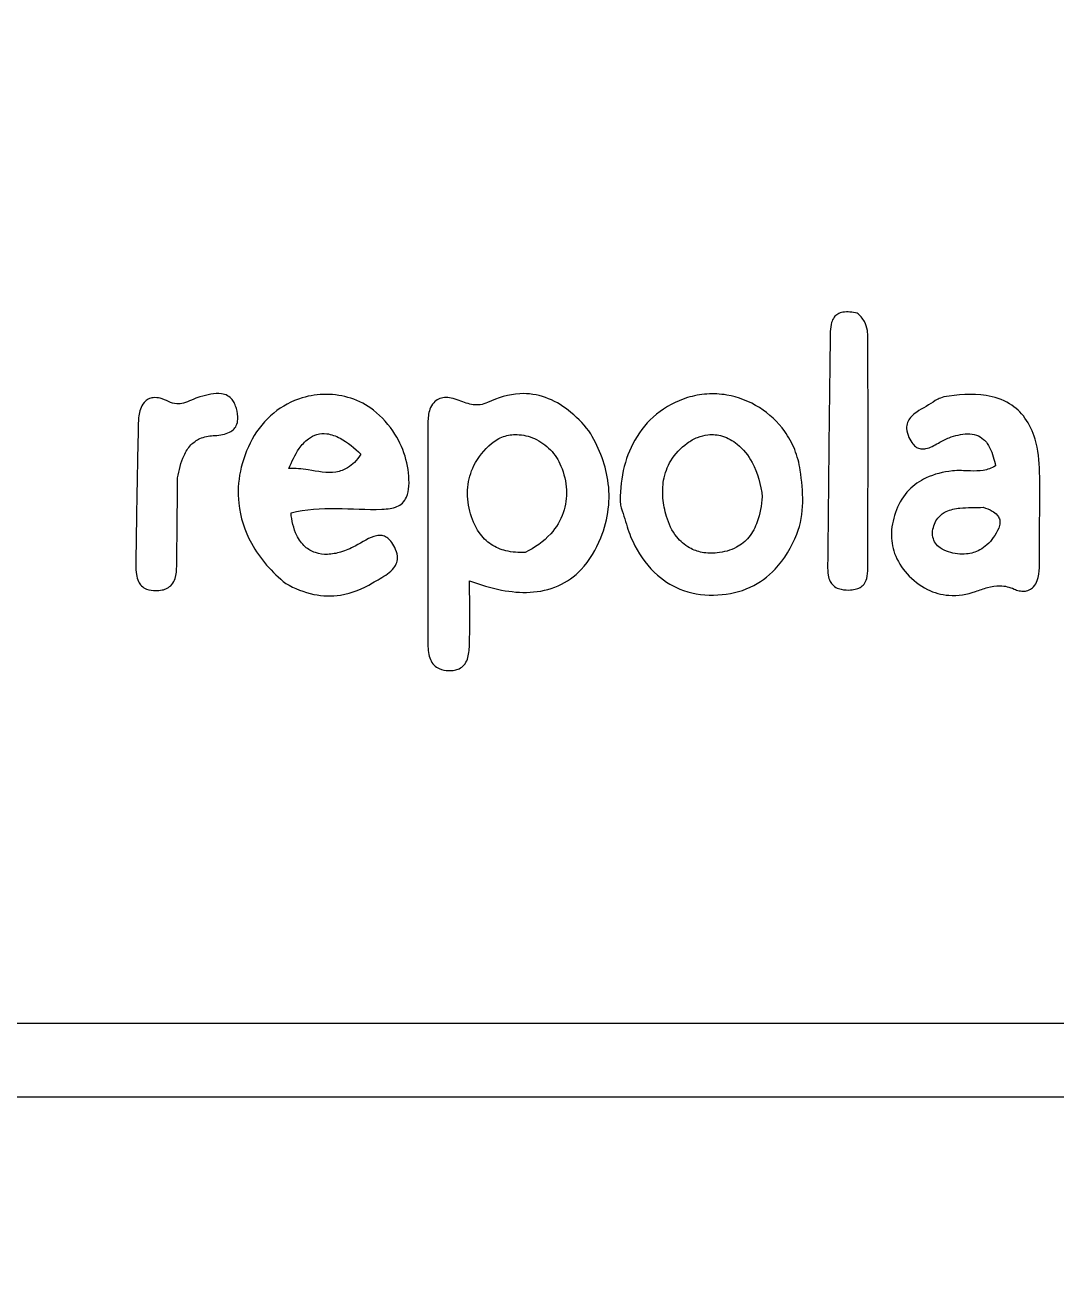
# Model space of a CAD drawing. Header units: millimetres. Extents: x 2.6 to 86.5, y 0.9 to 53.3.
# Drawn here: x 15.257 to 18.772, y 9.549 to 13.784 of the extents above; entities that cross this region are included whole.
import ezdxf

# ---------------------------------------------------------------- set-up
doc = ezdxf.new("R2010")
doc.units = ezdxf.units.MM
doc.layers.get('0').update_dxf_attribs({"linetype": 'CONTINUOUS'})

msp = doc.modelspace()

# ---------------------------------------------------------------- linework, layer by layer
for points in [[(4.7363, 52.7133), (52.0401, 52.7133, 1), (52.0401, 52.9633), (4.7363, 52.9633, 0.414214), (2.6113, 50.8383), (2.6113, 3.2044, 0.414214), (4.7363, 1.0794), (42.4345, 1.0794, 1), (42.4345, 1.3294), (4.7363, 1.3294, -0.414214), (2.8613, 3.2044), (2.8613, 10.9025, 0.30371), (4.0168, 10.1293), (23.9106, 10.1293, 0.414214), (25.1606, 11.3793), (25.1606, 33.4383, 0.414214), (23.9106, 34.6883), (4.0168, 34.6883, 0.30371), (2.8613, 33.9151), (2.8613, 50.8383, -0.414214)], [(23.9106, 10.3793), (4.0168, 10.3793, -0.414214), (3.0168, 11.3793), (3.0168, 33.4383, -0.414214), (4.0168, 34.4383), (23.9106, 34.4383, -0.414214), (24.9106, 33.4383), (24.9106, 11.3793, -0.414214)]]:
    msp.add_lwpolyline(points, format="xyb", close=True)
for points, knots in [([(18.0935, 12.801), (18.0785, 12.8042), (18.0606, 12.8065), (18.0391, 12.8028), (18.0332, 12.8009), (18.023, 12.795), (18.019, 12.7914), (18.0116, 12.7817), (18.0088, 12.7755), (18.0014, 12.7506), (18.0021, 12.7272), (18.0019, 12.7048)], [-0.01849694, -0.01849694, -0.01849694, -0.01849694, -0.01309269, -0.01309269, -0.01094105, -0.01094105, -0.0090284, -0.0090284, -0.0067136, -0.0067136, 0, 0, 0, 0]), ([(18.1306, 12.6886), (18.1306, 12.7061), (18.1317, 12.7244), (18.127, 12.7527), (18.1239, 12.7625), (18.1125, 12.7833), (18.1037, 12.7929), (18.0935, 12.801)], [-0.01242792, -0.01242792, -0.01242792, -0.01242792, -0.00709793, -0.00709793, -0.00391659, -0.00391659, 0, 0, 0, 0]), ([(18.0019, 12.7048), (18.0003, 12.5831), (17.9988, 12.4613), (17.9961, 12.2178), (17.9948, 12.096), (17.9939, 11.9742)], [-0.07306377, -0.07306377, -0.07306377, -0.07306377, -0.0365318, -0.0365318, 0, 0, 0, 0]), ([(18.1299, 11.9693), (18.1307, 12.0892), (18.131, 12.2091), (18.1311, 12.4488), (18.1309, 12.5687), (18.1306, 12.6886)], [-0.07193033, -0.07193033, -0.07193033, -0.07193033, -0.03596533, -0.03596533, 0, 0, 0, 0]), ([(15.7464, 12.4996), (15.7375, 12.5041), (15.7278, 12.5081), (15.7104, 12.5123), (15.7025, 12.5132), (15.6888, 12.5118), (15.6831, 12.5103), (15.6722, 12.5047), (15.6675, 12.5007), (15.6578, 12.4893), (15.6538, 12.4813), (15.6459, 12.4586), (15.6441, 12.4423), (15.6437, 12.427)], [-0.01627477, -0.01627477, -0.01627477, -0.01627477, -0.01325078, -0.01325078, -0.01090108, -0.01090108, -0.00909511, -0.00909511, -0.0072148, -0.0072148, -0.00457978, -0.00457978, 0, 0, 0, 0]), ([(15.8539, 12.5156), (15.834, 12.5106), (15.8169, 12.4989), (15.7899, 12.4916), (15.7824, 12.4907), (15.7646, 12.492), (15.7553, 12.4951), (15.7464, 12.4996)], [-0.0112496, -0.0112496, -0.0112496, -0.0112496, -0.00531362, -0.00531362, -0.00297151, -0.00297151, 0, 0, 0, 0]), ([(15.9782, 12.4752), (15.9765, 12.4812), (15.9744, 12.4871), (15.9695, 12.4974), (15.9669, 12.5019), (15.9593, 12.5115), (15.9542, 12.516), (15.9416, 12.523), (15.9346, 12.5251), (15.9046, 12.5289), (15.8784, 12.5216), (15.8539, 12.5156)], [-0.01614234, -0.01614234, -0.01614234, -0.01614234, -0.01408108, -0.01408108, -0.01234617, -0.01234617, -0.01003456, -0.01003456, -0.00755953, -0.00755953, 0, 0, 0, 0]), ([(16.3685, 12.5107), (16.3412, 12.5193), (16.3129, 12.5238), (16.2567, 12.524), (16.2292, 12.52), (16.1672, 12.5013), (16.1342, 12.4837), (16.0752, 12.4356), (16.0504, 12.4052), (16.0318, 12.3708)], [-0.0398162, -0.0398162, -0.0398162, -0.0398162, -0.03121977, -0.03121977, -0.022895, -0.022895, -0.01173194, -0.01173194, 0, 0, 0, 0]), ([(16.5659, 12.2107), (16.5679, 12.2414), (16.5642, 12.2725), (16.5479, 12.3324), (16.5351, 12.3615), (16.4991, 12.4193), (16.4743, 12.4475), (16.4221, 12.4878), (16.3963, 12.5019), (16.3685, 12.5107)], [-0.03835106, -0.03835106, -0.03835106, -0.03835106, -0.02911146, -0.02911146, -0.01975584, -0.01975584, -0.00874456, -0.00874456, 0, 0, 0, 0]), ([(16.737, 12.5033), (16.7284, 12.5068), (16.7194, 12.5096), (16.7027, 12.5128), (16.6948, 12.5134), (16.68, 12.5122), (16.6732, 12.5106), (16.6606, 12.5046), (16.6552, 12.5006), (16.6448, 12.489), (16.6406, 12.4813), (16.6326, 12.4592), (16.6309, 12.4435), (16.6309, 12.4286)], [-0.01637742, -0.01637742, -0.01637742, -0.01637742, -0.01360664, -0.01360664, -0.01126114, -0.01126114, -0.00914133, -0.00914133, -0.0070737, -0.0070737, -0.00446302, -0.00446302, 0, 0, 0, 0]), ([(16.8343, 12.4966), (16.8262, 12.4928), (16.8177, 12.49), (16.8009, 12.4874), (16.7932, 12.4874), (16.7697, 12.4905), (16.7543, 12.4964), (16.737, 12.5033)], [-0.01169381, -0.01169381, -0.01169381, -0.01169381, -0.00847153, -0.00847153, -0.00560293, -0.00560293, 0, 0, 0, 0]), ([(17.1799, 12.3995), (17.1587, 12.4251), (17.135, 12.4496), (17.0853, 12.4882), (17.0598, 12.5032), (17.0034, 12.5233), (16.9742, 12.5276), (16.9058, 12.524), (16.8689, 12.5127), (16.8343, 12.4966)], [-0.03936249, -0.03936249, -0.03936249, -0.03936249, -0.02937484, -0.02937484, -0.02051154, -0.02051154, -0.01145496, -0.01145496, 0, 0, 0, 0]), ([(17.6492, 12.5216), (17.6269, 12.5255), (17.6043, 12.5266), (17.5593, 12.5235), (17.5371, 12.5193), (17.4772, 12.5009), (17.4413, 12.4815), (17.3803, 12.4316), (17.3552, 12.4018), (17.3364, 12.3681)], [-0.03722368, -0.03722368, -0.03722368, -0.03722368, -0.0304302, -0.0304302, -0.0236638, -0.0236638, -0.01159113, -0.01159113, 0, 0, 0, 0]), ([(17.8997, 12.2656), (17.8963, 12.2897), (17.8901, 12.3132), (17.8722, 12.3577), (17.8607, 12.3785), (17.8239, 12.4302), (17.7945, 12.4577), (17.7267, 12.5002), (17.6889, 12.5147), (17.6492, 12.5216)], [-0.03847484, -0.03847484, -0.03847484, -0.03847484, -0.03117052, -0.03117052, -0.02405582, -0.02405582, -0.01208617, -0.01208617, 0, 0, 0, 0]), ([(18.3599, 12.5025), (18.3416, 12.4886), (18.317, 12.4775), (18.2892, 12.4583), (18.2815, 12.4521), (18.2713, 12.4397), (18.2679, 12.4342), (18.2632, 12.4215), (18.2623, 12.4147), (18.2631, 12.3973), (18.2663, 12.3869), (18.2705, 12.3774)], [-0.01731577, -0.01731577, -0.01731577, -0.01731577, -0.00999911, -0.00999911, -0.00716267, -0.00716267, -0.0052054, -0.0052054, -0.00311279, -0.00311279, 0, 0, 0, 0]), ([(18.3894, 12.515), (18.3808, 12.5118), (18.3751, 12.5099), (18.3659, 12.5062), (18.3627, 12.5047), (18.3599, 12.5025)], [-0.002504691, -0.002504691, -0.002504691, -0.002504691, -0.001066583, -0.001066583, 0, 0, 0, 0]), ([(18.7158, 12.2595), (18.7152, 12.2968), (18.711, 12.3355), (18.6928, 12.3971), (18.6817, 12.4217), (18.6517, 12.4628), (18.6343, 12.479), (18.589, 12.5065), (18.5616, 12.5153), (18.4864, 12.5273), (18.436, 12.5233), (18.3894, 12.515)], [-0.04926728, -0.04926728, -0.04926728, -0.04926728, -0.03807006, -0.03807006, -0.03004134, -0.03004134, -0.02280715, -0.02280715, -0.01418508, -0.01418508, 0, 0, 0, 0]), ([(15.899, 12.3833), (15.9154, 12.3839), (15.9341, 12.3861), (15.9558, 12.3952), (15.9618, 12.3987), (15.9715, 12.4074), (15.9751, 12.4122), (15.9809, 12.4242), (15.9824, 12.4314), (15.9836, 12.4508), (15.9813, 12.4636), (15.9782, 12.4752)], [-0.01463371, -0.01463371, -0.01463371, -0.01463371, -0.0096821, -0.0096821, -0.00761699, -0.00761699, -0.00579873, -0.00579873, -0.00361733, -0.00361733, 0, 0, 0, 0]), ([(15.6437, 12.427), (15.6419, 12.3461), (15.6403, 12.2652), (15.6373, 12.1033), (15.6361, 12.0223), (15.6352, 11.9414)], [-0.0485723, -0.0485723, -0.0485723, -0.0485723, -0.02428595, -0.02428595, 0, 0, 0, 0]), ([(16.6309, 12.4286), (16.6307, 12.3023), (16.6307, 12.176), (16.6307, 11.9235), (16.6308, 11.7972), (16.631, 11.6709)], [-0.0757657, -0.0757657, -0.0757657, -0.0757657, -0.03788285, -0.03788285, 0, 0, 0, 0]), ([(15.7778, 12.2391), (15.7821, 12.2644), (15.7886, 12.2921), (15.8057, 12.3287), (15.8134, 12.341), (15.832, 12.3606), (15.8421, 12.3678), (15.8679, 12.3797), (15.8833, 12.3826), (15.899, 12.3833)], [-0.02062738, -0.02062738, -0.02062738, -0.02062738, -0.01281534, -0.01281534, -0.00850852, -0.00850852, -0.00471226, -0.00471226, 0, 0, 0, 0]), ([(16.0318, 12.3708), (16.0133, 12.3365), (15.9995, 12.3001), (15.984, 12.2259), (15.982, 12.1892), (15.991, 12.1045), (16.006, 12.0586), (16.0584, 11.963), (16.0994, 11.9173), (16.1468, 11.8791)], [-0.05567884, -0.05567884, -0.05567884, -0.05567884, -0.04395984, -0.04395984, -0.03284239, -0.03284239, -0.0182754, -0.0182754, 0, 0, 0, 0]), ([(16.1569, 12.2708), (16.166, 12.294), (16.1776, 12.3184), (16.2008, 12.3514), (16.2113, 12.3634), (16.2324, 12.3792), (16.2421, 12.3843), (16.2636, 12.3904), (16.2748, 12.3911), (16.3019, 12.3878), (16.3173, 12.382), (16.3571, 12.3609), (16.3818, 12.3403), (16.4025, 12.3202)], [-0.03214849, -0.03214849, -0.03214849, -0.03214849, -0.02468508, -0.02468508, -0.02009486, -0.02009486, -0.0168092, -0.0168092, -0.01343113, -0.01343113, -0.00866106, -0.00866106, 0, 0, 0, 0]), ([(16.8474, 12.3562), (16.8596, 12.3668), (16.8735, 12.3748), (16.9035, 12.3851), (16.919, 12.3873), (16.955, 12.3864), (16.9752, 12.3815), (17.0143, 12.3642), (17.0328, 12.351), (17.0637, 12.3189), (17.076, 12.3002), (17.0844, 12.2795)], [-0.02916266, -0.02916266, -0.02916266, -0.02916266, -0.0242936, -0.0242936, -0.01958159, -0.01958159, -0.0134136, -0.0134136, -0.00668875, -0.00668875, 0, 0, 0, 0]), ([(17.2201, 12.035), (17.2328, 12.0668), (17.2417, 12.0997), (17.2497, 12.1664), (17.2491, 12.1989), (17.2349, 12.2914), (17.2112, 12.3476), (17.1799, 12.3995)], [-0.03829516, -0.03829516, -0.03829516, -0.03829516, -0.02802842, -0.02802842, -0.01817581, -0.01817581, 0, 0, 0, 0]), ([(17.3364, 12.3681), (17.3181, 12.3353), (17.305, 12.3012), (17.2881, 12.2258), (17.2855, 12.1863), (17.2869, 12.1467)], [-0.02311694, -0.02311694, -0.02311694, -0.02311694, -0.01189595, -0.01189595, 0, 0, 0, 0]), ([(17.5149, 12.3576), (17.5258, 12.3656), (17.5376, 12.3723), (17.5615, 12.3819), (17.5733, 12.385), (17.6021, 12.388), (17.6185, 12.3864), (17.653, 12.3761), (17.67, 12.3665), (17.706, 12.3372), (17.7229, 12.3153), (17.7552, 12.2558), (17.7662, 12.2154), (17.7705, 12.1746)], [-0.0393749, -0.0393749, -0.0393749, -0.0393749, -0.03525565, -0.03525565, -0.031511, -0.031511, -0.02643199, -0.02643199, -0.02052192, -0.02052192, -0.01229827, -0.01229827, 0, 0, 0, 0]), ([(18.2705, 12.3774), (18.274, 12.3696), (18.2783, 12.3617), (18.2874, 12.3504), (18.2917, 12.3463), (18.3011, 12.3407), (18.3057, 12.339), (18.3167, 12.3373), (18.3227, 12.3378), (18.3424, 12.3422), (18.3568, 12.35), (18.3833, 12.3649), (18.3955, 12.3718), (18.4072, 12.376)], [-0.01591309, -0.01591309, -0.01591309, -0.01591309, -0.01327834, -0.01327834, -0.01147307, -0.01147307, -0.00991124, -0.00991124, -0.00807076, -0.00807076, -0.00371904, -0.00371904, 0, 0, 0, 0]), ([(18.4072, 12.376), (18.4268, 12.3831), (18.4493, 12.3891), (18.4806, 12.3895), (18.4909, 12.3882), (18.5096, 12.3817), (18.5177, 12.377), (18.5341, 12.3624), (18.5411, 12.3521), (18.5559, 12.3225), (18.5616, 12.3005), (18.5653, 12.2802)], [-0.02198372, -0.02198372, -0.02198372, -0.02198372, -0.01572348, -0.01572348, -0.01267631, -0.01267631, -0.00982954, -0.00982954, -0.00617552, -0.00617552, 0, 0, 0, 0]), ([(16.7738, 12.1262), (16.7669, 12.1528), (16.7641, 12.18), (16.769, 12.2333), (16.7762, 12.258), (16.8023, 12.3101), (16.8229, 12.335), (16.8474, 12.3562)], [-0.02575965, -0.02575965, -0.02575965, -0.02575965, -0.01751308, -0.01751308, -0.00970074, -0.00970074, 0, 0, 0, 0]), ([(17.4441, 12.1078), (17.4381, 12.1282), (17.4338, 12.1493), (17.4303, 12.1908), (17.4309, 12.2111), (17.4385, 12.2548), (17.4466, 12.2772), (17.4735, 12.3215), (17.4926, 12.3413), (17.5149, 12.3576)], [-0.02803027, -0.02803027, -0.02803027, -0.02803027, -0.02162859, -0.02162859, -0.01554597, -0.01554597, -0.00830634, -0.00830634, 0, 0, 0, 0]), ([(16.4025, 12.3202), (16.396, 12.3103), (16.3887, 12.3007), (16.3734, 12.2851), (16.3657, 12.2788), (16.3449, 12.2661), (16.3317, 12.2615), (16.2871, 12.2545), (16.2552, 12.2611), (16.2006, 12.2697), (16.1788, 12.2724), (16.1569, 12.2708)], [-0.02823046, -0.02823046, -0.02823046, -0.02823046, -0.02438197, -0.02438197, -0.02115433, -0.02115433, -0.01648751, -0.01648751, -0.00658736, -0.00658736, 0, 0, 0, 0]), ([(15.7748, 11.9391), (15.7754, 11.9878), (15.7758, 12.0344), (15.7767, 12.142), (15.7771, 12.1872), (15.7778, 12.2391)], [-0.02960995, -0.02960995, -0.02960995, -0.02960995, -0.01558144, -0.01558144, 0, 0, 0, 0]), ([(17.0844, 12.2795), (17.095, 12.2536), (17.1017, 12.2263), (17.1044, 12.1718), (17.1009, 12.1456), (17.0828, 12.0938), (17.0682, 12.0698), (17.0251, 12.0218), (16.995, 12.0008), (16.9622, 11.985)], [-0.03586732, -0.03586732, -0.03586732, -0.03586732, -0.02744218, -0.02744218, -0.01942451, -0.01942451, -0.01091929, -0.01091929, 0, 0, 0, 0]), ([(17.8882, 12.0476), (17.9019, 12.0823), (17.9076, 12.1184), (17.9089, 12.1924), (17.9048, 12.2294), (17.8997, 12.2656)], [-0.022168, -0.022168, -0.022168, -0.022168, -0.01096898, -0.01096898, 0, 0, 0, 0]), ([(18.4184, 12.2628), (18.3876, 12.2593), (18.3568, 12.2521), (18.3069, 12.2288), (18.2874, 12.2154), (18.2518, 12.1786), (18.238, 12.1557), (18.2281, 12.1305)], [-0.0246451, -0.0246451, -0.0246451, -0.0246451, -0.01534281, -0.01534281, -0.00812826, -0.00812826, 0, 0, 0, 0]), ([(18.5653, 12.2802), (18.5588, 12.2761), (18.552, 12.2727), (18.5379, 12.2677), (18.5309, 12.2659), (18.5094, 12.2624), (18.4948, 12.2624), (18.4595, 12.2634), (18.4388, 12.2651), (18.4184, 12.2628)], [-0.01481946, -0.01481946, -0.01481946, -0.01481946, -0.01256419, -0.01256419, -0.01041901, -0.01041901, -0.0061626, -0.0061626, 0, 0, 0, 0]), ([(18.715, 11.933), (18.7149, 11.9874), (18.7156, 12.0418), (18.7164, 12.1506), (18.7166, 12.2051), (18.7158, 12.2595)], [-0.03264851, -0.03264851, -0.03264851, -0.03264851, -0.01632143, -0.01632143, 0, 0, 0, 0]), ([(16.4742, 12.1324), (16.4935, 12.133), (16.511, 12.1353), (16.5323, 12.1445), (16.5386, 12.1484), (16.5499, 12.1592), (16.5544, 12.1658), (16.5628, 12.1849), (16.565, 12.1981), (16.5659, 12.2107)], [-0.01310147, -0.01310147, -0.01310147, -0.01310147, -0.00843864, -0.00843864, -0.0062065, -0.0062065, -0.00377483, -0.00377483, 0, 0, 0, 0]), ([(17.7705, 12.1746), (17.7683, 12.1461), (17.7633, 12.1163), (17.7468, 12.0705), (17.7375, 12.0527), (17.7131, 12.0229), (17.699, 12.0114), (17.6621, 11.9918), (17.6394, 11.9861), (17.6164, 11.9836)], [-0.02712918, -0.02712918, -0.02712918, -0.02712918, -0.01851169, -0.01851169, -0.01252388, -0.01252388, -0.00695538, -0.00695538, 0, 0, 0, 0]), ([(16.1642, 12.1202), (16.2149, 12.1333), (16.2661, 12.1355), (16.3706, 12.1342), (16.4225, 12.1306), (16.4742, 12.1324)], [-0.03125353, -0.03125353, -0.03125353, -0.03125353, -0.01550239, -0.01550239, 0, 0, 0, 0]), ([(16.3826, 12.0067), (16.3669, 11.9984), (16.3503, 11.9912), (16.319, 11.9819), (16.3039, 11.979), (16.2747, 11.9781), (16.2606, 11.9798), (16.2343, 11.9888), (16.2227, 11.9955), (16.2004, 12.0153), (16.1911, 12.0286), (16.1724, 12.0669), (16.1666, 12.0939), (16.1642, 12.1202)], [-0.0310526, -0.0310526, -0.0310526, -0.0310526, -0.02572307, -0.02572307, -0.02119439, -0.02119439, -0.01691535, -0.01691535, -0.01281408, -0.01281408, -0.00792778, -0.00792778, 0, 0, 0, 0]), ([(16.9622, 11.985), (16.9403, 11.9842), (16.918, 11.9857), (16.8789, 11.9951), (16.8621, 12.0019), (16.8302, 12.0228), (16.8165, 12.0367), (16.7904, 12.0751), (16.7806, 12.1005), (16.7738, 12.1262)], [-0.02592313, -0.02592313, -0.02592313, -0.02592313, -0.01936008, -0.01936008, -0.01389378, -0.01389378, -0.00795377, -0.00795377, 0, 0, 0, 0]), ([(17.2869, 12.1467), (17.2954, 12.1201), (17.3024, 12.0957), (17.3173, 12.0503), (17.3256, 12.0281), (17.3365, 12.0073)], [-0.0145377, -0.0145377, -0.0145377, -0.0145377, -0.00704921, -0.00704921, 0, 0, 0, 0]), ([(18.2281, 12.1305), (18.2182, 12.1054), (18.2119, 12.079), (18.2101, 12.028), (18.2136, 12.0044), (18.231, 11.9559), (18.2456, 11.9329), (18.2641, 11.9126)], [-0.0235597, -0.0235597, -0.0235597, -0.0235597, -0.0154757, -0.0154757, -0.00823402, -0.00823402, 0, 0, 0, 0]), ([(18.3523, 12.064), (18.3539, 12.0721), (18.3563, 12.08), (18.3631, 12.0941), (18.3671, 12.1003), (18.3793, 12.1138), (18.3881, 12.12), (18.4121, 12.1314), (18.4281, 12.1348), (18.4438, 12.1361)], [-0.01267606, -0.01267606, -0.01267606, -0.01267606, -0.01020514, -0.01020514, -0.00797853, -0.00797853, -0.0047316, -0.0047316, 0, 0, 0, 0]), ([(18.4438, 12.1361), (18.4571, 12.1373), (18.4705, 12.1378), (18.4972, 12.1384), (18.5105, 12.1385), (18.5239, 12.1389)], [-0.008005852, -0.008005852, -0.008005852, -0.008005852, -0.004006744, -0.004006744, 0, 0, 0, 0]), ([(18.5239, 12.1389), (18.5342, 12.1356), (18.545, 12.1314), (18.5605, 12.1223), (18.5665, 12.1179), (18.5744, 12.1089), (18.577, 12.1048), (18.5803, 12.0956), (18.581, 12.0909), (18.5805, 12.0798), (18.5788, 12.0735), (18.572, 12.0567), (18.5645, 12.0454), (18.558, 12.036)], [-0.01323874, -0.01323874, -0.01323874, -0.01323874, -0.01011259, -0.01011259, -0.00805683, -0.00805683, -0.00664131, -0.00664131, -0.00525051, -0.00525051, -0.00343049, -0.00343049, 0, 0, 0, 0]), ([(17.6164, 11.9836), (17.5994, 11.9819), (17.5823, 11.9822), (17.5505, 11.9882), (17.5361, 11.9933), (17.5056, 12.0102), (17.491, 12.023), (17.4627, 12.0587), (17.4515, 12.0828), (17.4441, 12.1078)], [-0.02344706, -0.02344706, -0.02344706, -0.02344706, -0.01832197, -0.01832197, -0.01369635, -0.01369635, -0.0078188, -0.0078188, 0, 0, 0, 0]), ([(16.5176, 12.0025), (16.514, 12.0099), (16.5096, 12.0172), (16.5004, 12.0285), (16.4957, 12.033), (16.4854, 12.0395), (16.4802, 12.0416), (16.468, 12.0436), (16.4615, 12.0432), (16.432, 12.037), (16.4073, 12.0198), (16.3826, 12.0067)], [-0.01798456, -0.01798456, -0.01798456, -0.01798456, -0.0150585, -0.0150585, -0.01277902, -0.01277902, -0.01072956, -0.01072956, -0.00838889, -0.00838889, 0, 0, 0, 0]), ([(16.773, 11.8888), (16.8082, 11.8752), (16.8451, 11.8639), (16.914, 11.8508), (16.9466, 11.8477), (17.012, 11.8512), (17.0443, 11.858), (17.1045, 11.8845), (17.1307, 11.9032), (17.1827, 11.9577), (17.2043, 11.9953), (17.2201, 12.035)], [-0.05360964, -0.05360964, -0.05360964, -0.05360964, -0.04227195, -0.04227195, -0.03257345, -0.03257345, -0.02262885, -0.02262885, -0.01281089, -0.01281089, 0, 0, 0, 0]), ([(17.6193, 11.8401), (17.6574, 11.8423), (17.6945, 11.8505), (17.7617, 11.8813), (17.7901, 11.9021), (17.847, 11.9623), (17.8708, 12.0037), (17.8882, 12.0476)], [-0.03633821, -0.03633821, -0.03633821, -0.03633821, -0.02487614, -0.02487614, -0.01414845, -0.01414845, 0, 0, 0, 0]), ([(18.4055, 11.9867), (18.3954, 11.9897), (18.3857, 11.9941), (18.3708, 12.0048), (18.3652, 12.0103), (18.3567, 12.023), (18.3538, 12.0298), (18.3504, 12.046), (18.3506, 12.0551), (18.3523, 12.064)], [-0.01047544, -0.01047544, -0.01047544, -0.01047544, -0.0073247, -0.0073247, -0.004977, -0.004977, -0.0027296, -0.0027296, 0, 0, 0, 0]), ([(18.558, 12.036), (18.5518, 12.0269), (18.5446, 12.0185), (18.529, 12.0042), (18.5208, 11.9983), (18.4978, 11.986), (18.4826, 11.9816), (18.4461, 11.978), (18.4254, 11.9809), (18.4055, 11.9867)], [-0.01736755, -0.01736755, -0.01736755, -0.01736755, -0.01405811, -0.01405811, -0.01100697, -0.01100697, -0.00620463, -0.00620463, 0, 0, 0, 0]), ([(16.4419, 11.881), (16.4579, 11.8907), (16.4774, 11.9006), (16.5012, 11.9181), (16.5089, 11.9248), (16.5191, 11.938), (16.5224, 11.944), (16.5268, 11.9575), (16.5275, 11.9646), (16.526, 11.9826), (16.5223, 11.993), (16.5176, 12.0025)], [-0.01632894, -0.01632894, -0.01632894, -0.01632894, -0.01037831, -0.01037831, -0.00744641, -0.00744641, -0.00538498, -0.00538498, -0.00319402, -0.00319402, 0, 0, 0, 0]), ([(17.3365, 12.0073), (17.3562, 11.9699), (17.3814, 11.9354), (17.4394, 11.8846), (17.4691, 11.867), (17.5398, 11.8422), (17.5794, 11.8378), (17.6193, 11.8401)], [-0.03518431, -0.03518431, -0.03518431, -0.03518431, -0.02248985, -0.02248985, -0.01200701, -0.01200701, 0, 0, 0, 0]), ([(17.9939, 11.9742), (17.9937, 11.9521), (17.9916, 11.9285), (17.9965, 11.9003), (17.9986, 11.893), (18.0048, 11.8809), (18.0083, 11.8762), (18.018, 11.8675), (18.024, 11.8641), (18.0416, 11.8579), (18.0539, 11.8568), (18.0655, 11.857)], [-0.01590595, -0.01590595, -0.01590595, -0.01590595, -0.00959556, -0.00959556, -0.00735134, -0.00735134, -0.00556275, -0.00556275, -0.00346471, -0.00346471, 0, 0, 0, 0]), ([(18.0655, 11.857), (18.0728, 11.8571), (18.0802, 11.8578), (18.093, 11.8608), (18.0986, 11.8628), (18.109, 11.8687), (18.1136, 11.8726), (18.1216, 11.883), (18.1245, 11.8892), (18.1329, 11.9179), (18.1297, 11.9457), (18.1299, 11.9693)], [-0.01520848, -0.01520848, -0.01520848, -0.01520848, -0.01295356, -0.01295356, -0.01113975, -0.01113975, -0.00923752, -0.00923752, -0.00709566, -0.00709566, 0, 0, 0, 0]), ([(15.6352, 11.9414), (15.6351, 11.9312), (15.6355, 11.9203), (15.6383, 11.9019), (15.6404, 11.8935), (15.6468, 11.8804), (15.6503, 11.8753), (15.6598, 11.8662), (15.6656, 11.8626), (15.6819, 11.8563), (15.6929, 11.855), (15.7034, 11.855)], [-0.01269224, -0.01269224, -0.01269224, -0.01269224, -0.00959991, -0.00959991, -0.00709604, -0.00709604, -0.00522641, -0.00522641, -0.00316248, -0.00316248, 0, 0, 0, 0]), ([(15.7034, 11.855), (15.7106, 11.855), (15.7179, 11.8556), (15.7308, 11.8583), (15.7365, 11.8602), (15.748, 11.8661), (15.7533, 11.8703), (15.7628, 11.8817), (15.7664, 11.8889), (15.7734, 11.9098), (15.7746, 11.9253), (15.7748, 11.9391)], [-0.01245065, -0.01245065, -0.01245065, -0.01245065, -0.01033021, -0.01033021, -0.00856463, -0.00856463, -0.00652272, -0.00652272, -0.00416523, -0.00416523, 0, 0, 0, 0]), ([(18.2641, 11.9126), (18.284, 11.8908), (18.3069, 11.8721), (18.3564, 11.8474), (18.3809, 11.8407), (18.4375, 11.8369), (18.4681, 11.8421), (18.4974, 11.8519)], [-0.02587847, -0.02587847, -0.02587847, -0.02587847, -0.01702983, -0.01702983, -0.00927199, -0.00927199, 0, 0, 0, 0]), ([(18.6288, 11.8604), (18.6346, 11.8578), (18.6406, 11.8557), (18.652, 11.8533), (18.6574, 11.8527), (18.6689, 11.8533), (18.6747, 11.8547), (18.6859, 11.8598), (18.6908, 11.8635), (18.7008, 11.8743), (18.705, 11.8818), (18.7131, 11.9032), (18.715, 11.9184), (18.715, 11.933)], [-0.01420413, -0.01420413, -0.01420413, -0.01420413, -0.01229836, -0.01229836, -0.01066204, -0.01066204, -0.00882925, -0.00882925, -0.00693073, -0.00693073, -0.00437756, -0.00437756, 0, 0, 0, 0]), ([(16.1468, 11.8791), (16.1766, 11.8623), (16.2084, 11.8492), (16.2722, 11.836), (16.3027, 11.8351), (16.3721, 11.846), (16.4083, 11.8608), (16.4419, 11.881)], [-0.0313133, -0.0313133, -0.0313133, -0.0313133, -0.02105534, -0.02105534, -0.01176892, -0.01176892, 0, 0, 0, 0]), ([(16.7724, 11.6676), (16.7734, 11.7039), (16.7736, 11.7403), (16.7733, 11.813), (16.773, 11.8505), (16.773, 11.8888)], [-0.02280474, -0.02280474, -0.02280474, -0.02280474, -0.01148469, -0.01148469, 0, 0, 0, 0]), ([(18.4974, 11.8519), (18.5117, 11.8567), (18.5248, 11.8616), (18.5526, 11.8693), (18.5665, 11.8718), (18.5979, 11.8712), (18.6136, 11.8671), (18.6288, 11.8604)], [-0.01352604, -0.01352604, -0.01352604, -0.01352604, -0.00933714, -0.00933714, -0.00498313, -0.00498313, 0, 0, 0, 0]), ([(16.631, 11.6709), (16.631, 11.662), (16.6315, 11.6527), (16.6342, 11.6357), (16.6362, 11.6276), (16.6424, 11.6133), (16.6462, 11.6071), (16.6564, 11.5963), (16.6625, 11.5921), (16.6792, 11.5846), (16.6901, 11.5827), (16.7008, 11.5823)], [-0.0128359, -0.0128359, -0.0128359, -0.0128359, -0.01014048, -0.01014048, -0.00767323, -0.00767323, -0.00548873, -0.00548873, -0.00321349, -0.00321349, 0, 0, 0, 0]), ([(16.7008, 11.5823), (16.7077, 11.582), (16.7147, 11.5823), (16.7272, 11.5846), (16.7327, 11.5863), (16.744, 11.5918), (16.7492, 11.5959), (16.7589, 11.607), (16.7626, 11.6141), (16.7704, 11.636), (16.772, 11.6527), (16.7724, 11.6676)], [-0.01259668, -0.01259668, -0.01259668, -0.01259668, -0.01055527, -0.01055527, -0.00885062, -0.00885062, -0.00685276, -0.00685276, -0.00448909, -0.00448909, 0, 0, 0, 0])]:
    msp.add_open_spline(points, degree=3, knots=knots)

doc.saveas('drawing.dxf')
